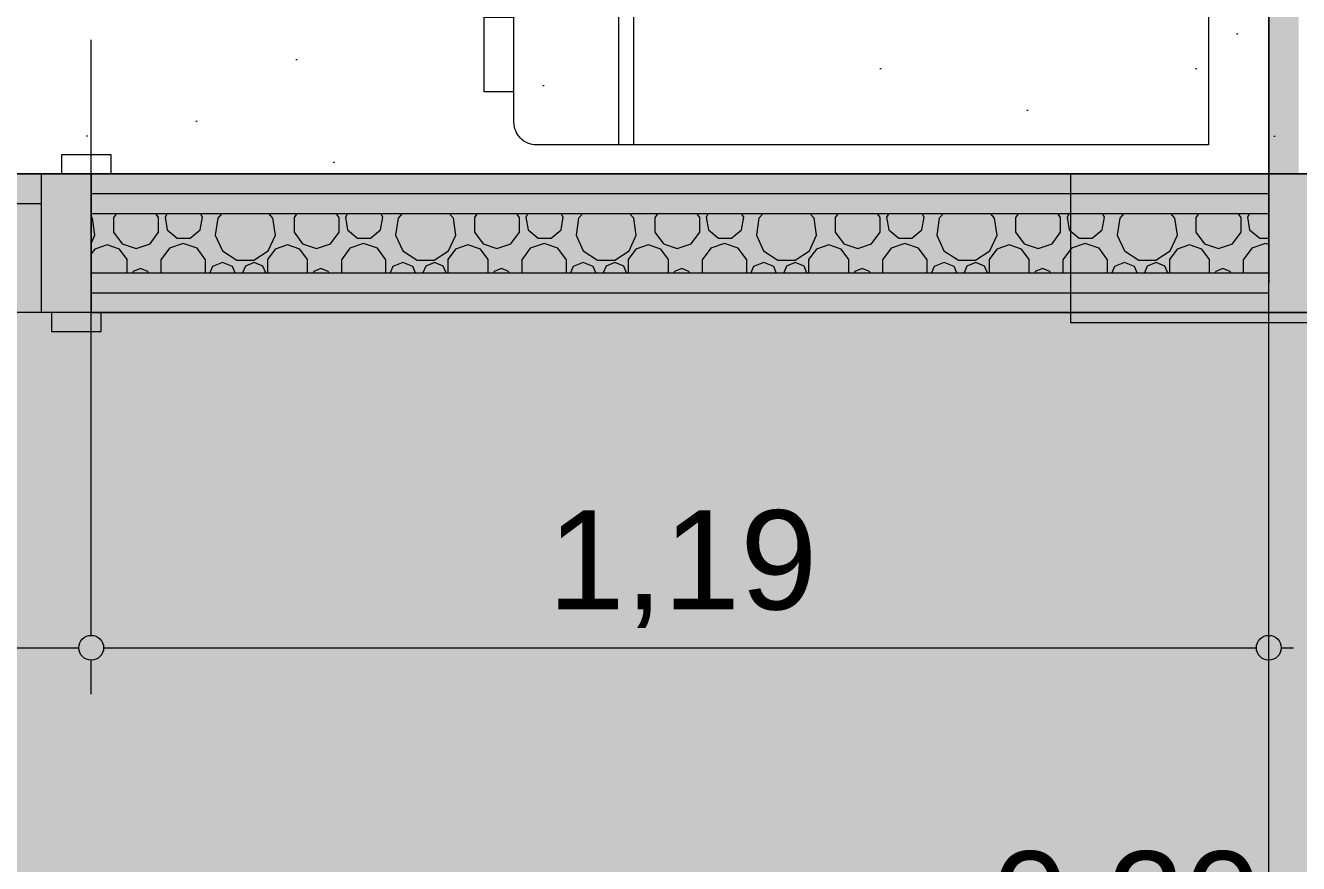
# Model space of a CAD drawing. Header units: metres. Extents: x -77.1 to 22, y -70.6 to -27.7.
# Drawn here: x -46.947 to -45.664, y -37.795 to -36.951 of the extents above; entities that cross this region are included whole.
import ezdxf

# ---------------------------------------------------------------- set-up
doc = ezdxf.new("R2010")
doc.units = ezdxf.units.M
doc.header["$MEASUREMENT"] = 0
for name, color, linetype in [('Concreto moldado in loco_Pilares.IFC Model', 7, 'Continuous'), ('COTAS EXECUTIVO.EXEC', 7, 'Continuous'), ('PAREDE CONSTRUIR', 7, 'Continuous'), ('Portas Archicad', 7, 'Continuous')]:
    doc.layers.add(name, color=color, linetype=linetype)
for name, color, linetype, lineweight in [('Concreto moldado in loco_Pilares.IFC Model_Caneta_No__241', 7, 'Continuous', 13), ('Concreto moldado in loco_Pilares.IFC Model_Caneta_No__4', 7, 'Continuous', 20), ('LAJES.EST_Caneta_No__241', 7, 'Continuous', 13), ('LAJES.EST_Caneta_No__96', 252, 'Continuous', 0), ('PAREDE CONSTRUIR_Caneta_No__241', 7, 'Continuous', 13), ('PAREDE CONSTRUIR_Caneta_No__96', 252, 'Continuous', 0), ('Portas Archicad_Caneta_No__241', 7, 'Continuous', 13), ('Portas Archicad_Caneta_No__96', 252, 'Continuous', 0)]:
    doc.layers.add(name, color=color, linetype=linetype, lineweight=lineweight)
for name, color, linetype, lineweight, true_color in [('COTAS EXECUTIVO.EXEC_Caneta_No__25', 7, 'Continuous', 13, 0x982312), ('EQUIPAMENTOS.ARQ_Caneta_No__13', 7, 'Continuous', 0, 0xaaaaaa), ('LAJES.EST_Caneta_No__18', 7, 'Continuous', 0, 0xdfdfdf), ('LAJES.EST_Caneta_No__254', 7, 'Continuous', 0, 0xd1c9ad), ('Portas Archicad_Caneta_No__9', 7, 'Continuous', 5, 0x020202), ('ZONA_Caneta_No__56', 7, 'Continuous', 0, 0xffe495)]:
    doc.layers.add(name, color=color, linetype=linetype, lineweight=lineweight, true_color=true_color)
doc.styles.add('ESTILO_GERADO_1', font='arial.ttf')
doc.dimstyles.new('ESTILO_GERADO__1', dxfattribs={"dimtxt": 0.1, "dimasz": 0.0475, "dimexe": 0.18, "dimexo": 0.1, "dimgap": 0, "dimtad": 1, "dimtih": 1, "dimtoh": 1, "dimzin": 0, "dimdsep": 46, "dimtxsty": 'ESTILO_GERADO_1', "dimblk": 'ARROWHEAD_11', "dimblk1": 'ARROWHEAD_11', "dimblk2": 'ARROWHEAD_11', "dimcen": 0.09, "dimclrd": 256, "dimclre": 256, "dimclrt": 256, "dimadec": 0, "dimazin": 0, "dimtfac": 1, "dimtdec": 4, "dimtmove": 0, "dimatfit": 3, "dimfxl": 0, "dimtolj": 1, "dimtzin": 0, "dimarcsym": 0})
doc.dimstyles.new('ESTILO_GERADO__13', dxfattribs={"dimtxt": 0.1, "dimasz": 0.0475, "dimexe": 0.18, "dimexo": 0.414267, "dimgap": 0, "dimtad": 1, "dimzin": 0, "dimdsep": 46, "dimtxsty": 'ESTILO_GERADO_1', "dimblk": 'ARROWHEAD_11', "dimblk1": 'ARROWHEAD_11', "dimblk2": 'ARROWHEAD_11', "dimcen": 0.09, "dimclrd": 256, "dimclre": 256, "dimclrt": 256, "dimadec": 0, "dimazin": 0, "dimtfac": 1, "dimtdec": 4, "dimtmove": 0, "dimatfit": 3, "dimfxl": 0, "dimtolj": 1, "dimtzin": 0, "dimarcsym": 0})
doc.dimstyles.new('ESTILO_GERADO__16', dxfattribs={"dimtxt": 0.1, "dimasz": 0.0475, "dimexe": 0.18, "dimexo": 1.170922, "dimgap": 0, "dimtad": 1, "dimzin": 0, "dimdsep": 46, "dimtxsty": 'ESTILO_GERADO_1', "dimblk": 'ARROWHEAD_11', "dimblk1": 'ARROWHEAD_11', "dimblk2": 'ARROWHEAD_11', "dimcen": 0.09, "dimclrd": 256, "dimclre": 256, "dimclrt": 256, "dimadec": 0, "dimazin": 0, "dimtfac": 1, "dimtdec": 4, "dimtmove": 0, "dimatfit": 3, "dimfxl": 0, "dimtolj": 1, "dimtzin": 0, "dimarcsym": 0})
doc.dimstyles.new('ESTILO_GERADO__24', dxfattribs={"dimtxt": 0.1, "dimasz": 0.0475, "dimexe": 0.18, "dimexo": 1.150023, "dimgap": 0, "dimtad": 1, "dimtih": 1, "dimtoh": 1, "dimzin": 0, "dimdsep": 46, "dimtxsty": 'ESTILO_GERADO_1', "dimblk": 'ARROWHEAD_11', "dimblk1": 'ARROWHEAD_11', "dimblk2": 'ARROWHEAD_11', "dimcen": 0.09, "dimclrd": 256, "dimclre": 256, "dimclrt": 256, "dimadec": 0, "dimazin": 0, "dimtfac": 1, "dimtdec": 4, "dimtmove": 0, "dimatfit": 3, "dimfxl": 0, "dimtolj": 1, "dimtzin": 0, "dimarcsym": 0})
doc.dimstyles.new('ESTILO_GERADO__6', dxfattribs={"dimtxt": 0.1, "dimasz": 0.0475, "dimexe": 0.18, "dimexo": 0.612735, "dimgap": 0, "dimtad": 1, "dimtih": 1, "dimtoh": 1, "dimzin": 0, "dimdsep": 46, "dimtxsty": 'ESTILO_GERADO_1', "dimblk": 'ARROWHEAD_11', "dimblk1": 'ARROWHEAD_11', "dimblk2": 'ARROWHEAD_11', "dimcen": 0.09, "dimclrd": 256, "dimclre": 256, "dimclrt": 256, "dimadec": 0, "dimazin": 0, "dimtfac": 1, "dimtdec": 4, "dimtmove": 0, "dimatfit": 3, "dimfxl": 0, "dimtolj": 1, "dimtzin": 0, "dimarcsym": 0})
pattern_1 = [(45, (0, 0.5), (-0.159099, 0.159099), [0, -0.15, 0, -0.225]), (110, (0.5, 0.5), (0.21143084, 0.07695453), [0, -0.11, 0, -0.19])]

# ---------------------------------------------------------------- blocks, each defined once
blk = doc.blocks.new('*X216')
at = {"layer": 'PAREDE CONSTRUIR_Caneta_No__96', "color": 252, "linetype": 'Continuous', "lineweight": 0}
for p, q in [((-46.8798, -37.1451), (-46.8811, -37.1435)), ((-46.8773, -37.1622), (-46.8798, -37.1451)), ((-46.8556, -37.1402), (-46.8585, -37.1442)), ((-46.8585, -37.1442), (-46.8585, -37.159)), ((-46.8131, -37.1442), (-46.8161, -37.1402)), ((-46.8131, -37.159), (-46.8131, -37.1442)), ((-46.8046, -37.1402), (-46.8067, -37.1439)), ((-46.8067, -37.1439), (-46.8044, -37.1568)), ((-46.7712, -37.1568), (-46.7689, -37.1439)), ((-46.7689, -37.1439), (-46.771, -37.1402)), ((-46.7536, -37.1451), (-46.756, -37.1622)), ((-46.7493, -37.1402), (-46.7536, -37.1451)), ((-46.6979, -37.1451), (-46.7022, -37.1402)), ((-46.6954, -37.1622), (-46.6979, -37.1451)), ((-46.6737, -37.1402), (-46.6766, -37.1442)), ((-46.6766, -37.1442), (-46.6766, -37.159)), ((-46.6313, -37.1442), (-46.6342, -37.1402)), ((-46.6313, -37.159), (-46.6313, -37.1442)), ((-46.6227, -37.1402), (-46.6248, -37.1439)), ((-46.6248, -37.1439), (-46.6226, -37.1568)), ((-46.5893, -37.1568), (-46.5871, -37.1439)), ((-46.5871, -37.1439), (-46.5892, -37.1402)), ((-46.5717, -37.1451), (-46.5742, -37.1622)), ((-46.5675, -37.1402), (-46.5717, -37.1451)), ((-46.516, -37.1451), (-46.5203, -37.1402)), ((-46.5136, -37.1622), (-46.516, -37.1451)), ((-46.4919, -37.1402), (-46.4948, -37.1442)), ((-46.4948, -37.1442), (-46.4948, -37.159)), ((-46.4494, -37.1442), (-46.4524, -37.1402)), ((-46.4494, -37.159), (-46.4494, -37.1442)), ((-46.4409, -37.1402), (-46.443, -37.1439)), ((-46.443, -37.1439), (-46.4407, -37.1568)), ((-46.4075, -37.1568), (-46.4052, -37.1439)), ((-46.4052, -37.1439), (-46.4073, -37.1402)), ((-46.3899, -37.1451), (-46.3923, -37.1622)), ((-46.3856, -37.1402), (-46.3899, -37.1451)), ((-46.3342, -37.1451), (-46.3385, -37.1402)), ((-46.3317, -37.1622), (-46.3342, -37.1451)), ((-46.31, -37.1402), (-46.3129, -37.1442)), ((-46.3129, -37.1442), (-46.3129, -37.159)), ((-46.2676, -37.1442), (-46.2705, -37.1402)), ((-46.2676, -37.159), (-46.2676, -37.1442)), ((-46.259, -37.1402), (-46.2611, -37.1439)), ((-46.2611, -37.1439), (-46.2588, -37.1568)), ((-46.2256, -37.1568), (-46.2233, -37.1439)), ((-46.2233, -37.1439), (-46.2255, -37.1402)), ((-46.208, -37.1451), (-46.2105, -37.1622)), ((-46.2038, -37.1402), (-46.208, -37.1451)), ((-46.1523, -37.1451), (-46.1566, -37.1402)), ((-46.1499, -37.1622), (-46.1523, -37.1451)), ((-46.1282, -37.1402), (-46.1311, -37.1442)), ((-46.1311, -37.1442), (-46.1311, -37.159)), ((-46.0857, -37.1442), (-46.0886, -37.1402)), ((-46.0857, -37.159), (-46.0857, -37.1442)), ((-46.0772, -37.1402), (-46.0793, -37.1439)), ((-46.0793, -37.1439), (-46.077, -37.1568)), ((-46.0438, -37.1568), (-46.0415, -37.1439)), ((-46.0415, -37.1439), (-46.0436, -37.1402)), ((-46.0262, -37.1451), (-46.0286, -37.1622)), ((-46.0219, -37.1402), (-46.0262, -37.1451)), ((-45.9705, -37.1451), (-45.9747, -37.1402)), ((-45.968, -37.1622), (-45.9705, -37.1451)), ((-45.9463, -37.1402), (-45.9492, -37.1442)), ((-45.9492, -37.1442), (-45.9492, -37.159)), ((-45.9039, -37.1442), (-45.9068, -37.1402)), ((-45.9039, -37.159), (-45.9039, -37.1442)), ((-45.8953, -37.1402), (-45.8974, -37.1439)), ((-45.8974, -37.1439), (-45.8951, -37.1568)), ((-45.8619, -37.1568), (-45.8596, -37.1439)), ((-45.8596, -37.1439), (-45.8618, -37.1402)), ((-45.8443, -37.1451), (-45.8468, -37.1622)), ((-45.8401, -37.1402), (-45.8443, -37.1451)), ((-45.7886, -37.1451), (-45.7929, -37.1402)), ((-45.7862, -37.1622), (-45.7886, -37.1451)), ((-45.7644, -37.1402), (-45.7674, -37.1442)), ((-45.7674, -37.1442), (-45.7674, -37.159)), ((-45.722, -37.1442), (-45.7249, -37.1402)), ((-45.722, -37.159), (-45.722, -37.1442)), ((-45.7134, -37.1402), (-45.7156, -37.1439)), ((-45.7156, -37.1439), (-45.7133, -37.1568)), ((-46.8811, -37.1706), (-46.8773, -37.1622)), ((-46.8585, -37.159), (-46.8498, -37.1709)), ((-46.8218, -37.1709), (-46.8131, -37.159)), ((-46.8044, -37.1568), (-46.7944, -37.1652)), ((-46.7944, -37.1652), (-46.7812, -37.1652)), ((-46.7812, -37.1652), (-46.7712, -37.1568)), ((-46.756, -37.1622), (-46.7489, -37.1779)), ((-46.7026, -37.1779), (-46.6954, -37.1622)), ((-46.6766, -37.159), (-46.668, -37.1709)), ((-46.6399, -37.1709), (-46.6313, -37.159)), ((-46.6226, -37.1568), (-46.6125, -37.1652)), ((-46.6125, -37.1652), (-46.5994, -37.1652)), ((-46.5994, -37.1652), (-46.5893, -37.1568)), ((-46.5742, -37.1622), (-46.567, -37.1779)), ((-46.5208, -37.1779), (-46.5136, -37.1622)), ((-46.4948, -37.159), (-46.4861, -37.1709)), ((-46.4581, -37.1709), (-46.4494, -37.159)), ((-46.4407, -37.1568), (-46.4306, -37.1652)), ((-46.4306, -37.1652), (-46.4175, -37.1652)), ((-46.4175, -37.1652), (-46.4075, -37.1568)), ((-46.3923, -37.1622), (-46.3852, -37.1779)), ((-46.3389, -37.1779), (-46.3317, -37.1622)), ((-46.3129, -37.159), (-46.3043, -37.1709)), ((-46.2762, -37.1709), (-46.2676, -37.159)), ((-46.2588, -37.1568), (-46.2488, -37.1652)), ((-46.2488, -37.1652), (-46.2357, -37.1652)), ((-46.2357, -37.1652), (-46.2256, -37.1568)), ((-46.2105, -37.1622), (-46.2033, -37.1779)), ((-46.157, -37.1779), (-46.1499, -37.1622)), ((-46.1311, -37.159), (-46.1224, -37.1709)), ((-46.0944, -37.1709), (-46.0857, -37.159)), ((-46.077, -37.1568), (-46.0669, -37.1652)), ((-46.0669, -37.1652), (-46.0538, -37.1652)), ((-46.0538, -37.1652), (-46.0438, -37.1568)), ((-46.0286, -37.1622), (-46.0215, -37.1779)), ((-45.9752, -37.1779), (-45.968, -37.1622)), ((-45.9492, -37.159), (-45.9406, -37.1709)), ((-45.9125, -37.1709), (-45.9039, -37.159)), ((-45.8951, -37.1568), (-45.8851, -37.1652)), ((-45.8851, -37.1652), (-45.872, -37.1652)), ((-45.872, -37.1652), (-45.8619, -37.1568)), ((-45.8468, -37.1622), (-45.8396, -37.1779)), ((-45.7933, -37.1779), (-45.7862, -37.1622)), ((-45.7674, -37.159), (-45.7587, -37.1709)), ((-45.7307, -37.1709), (-45.722, -37.159)), ((-45.7133, -37.1568), (-45.7032, -37.1652)), ((-45.7032, -37.1652), (-45.694, -37.1652)), ((-46.8775, -37.1761), (-46.8811, -37.181)), ((-46.865, -37.172), (-46.8775, -37.1761)), ((-46.8525, -37.1761), (-46.865, -37.172)), ((-46.8448, -37.1867), (-46.8525, -37.1761)), ((-46.8498, -37.1709), (-46.8358, -37.1755)), ((-46.8358, -37.1755), (-46.8218, -37.1709)), ((-46.8022, -37.1752), (-46.8108, -37.1871)), ((-46.7883, -37.1707), (-46.8022, -37.1752)), ((-46.7744, -37.1752), (-46.7883, -37.1707)), ((-46.7658, -37.1871), (-46.7744, -37.1752)), ((-46.7489, -37.1779), (-46.7344, -37.1872)), ((-46.7171, -37.1872), (-46.7026, -37.1779)), ((-46.6957, -37.1761), (-46.7034, -37.1867)), ((-46.6832, -37.172), (-46.6957, -37.1761)), ((-46.6707, -37.1761), (-46.6832, -37.172)), ((-46.663, -37.1867), (-46.6707, -37.1761)), ((-46.668, -37.1709), (-46.654, -37.1755)), ((-46.654, -37.1755), (-46.6399, -37.1709)), ((-46.6204, -37.1752), (-46.6289, -37.1871)), ((-46.6065, -37.1707), (-46.6204, -37.1752)), ((-46.5925, -37.1752), (-46.6065, -37.1707)), ((-46.584, -37.1871), (-46.5925, -37.1752)), ((-46.567, -37.1779), (-46.5525, -37.1872)), ((-46.5353, -37.1872), (-46.5208, -37.1779)), ((-46.5138, -37.1761), (-46.5216, -37.1867)), ((-46.5013, -37.172), (-46.5138, -37.1761)), ((-46.4888, -37.1761), (-46.5013, -37.172)), ((-46.4811, -37.1867), (-46.4888, -37.1761)), ((-46.4861, -37.1709), (-46.4721, -37.1755)), ((-46.4721, -37.1755), (-46.4581, -37.1709)), ((-46.4385, -37.1752), (-46.4471, -37.1871)), ((-46.4246, -37.1707), (-46.4385, -37.1752)), ((-46.4107, -37.1752), (-46.4246, -37.1707)), ((-46.4021, -37.1871), (-46.4107, -37.1752)), ((-46.3852, -37.1779), (-46.3707, -37.1872)), ((-46.3534, -37.1872), (-46.3389, -37.1779)), ((-46.332, -37.1761), (-46.3397, -37.1867)), ((-46.3195, -37.172), (-46.332, -37.1761)), ((-46.307, -37.1761), (-46.3195, -37.172)), ((-46.2992, -37.1867), (-46.307, -37.1761)), ((-46.3043, -37.1709), (-46.2903, -37.1755)), ((-46.2903, -37.1755), (-46.2762, -37.1709)), ((-46.2566, -37.1752), (-46.2652, -37.1871)), ((-46.2427, -37.1707), (-46.2566, -37.1752)), ((-46.2288, -37.1752), (-46.2427, -37.1707)), ((-46.2202, -37.1871), (-46.2288, -37.1752)), ((-46.2033, -37.1779), (-46.1888, -37.1872)), ((-46.1716, -37.1872), (-46.157, -37.1779)), ((-46.1501, -37.1761), (-46.1579, -37.1867)), ((-46.1376, -37.172), (-46.1501, -37.1761)), ((-46.1251, -37.1761), (-46.1376, -37.172)), ((-46.1174, -37.1867), (-46.1251, -37.1761)), ((-46.1224, -37.1709), (-46.1084, -37.1755)), ((-46.1084, -37.1755), (-46.0944, -37.1709)), ((-46.0748, -37.1752), (-46.0834, -37.1871)), ((-46.0609, -37.1707), (-46.0748, -37.1752)), ((-46.047, -37.1752), (-46.0609, -37.1707)), ((-46.0384, -37.1871), (-46.047, -37.1752)), ((-46.0215, -37.1779), (-46.0069, -37.1872)), ((-45.9897, -37.1872), (-45.9752, -37.1779)), ((-45.9683, -37.1761), (-45.976, -37.1867)), ((-45.9558, -37.172), (-45.9683, -37.1761)), ((-45.9433, -37.1761), (-45.9558, -37.172)), ((-45.9355, -37.1867), (-45.9433, -37.1761)), ((-45.9406, -37.1709), (-45.9265, -37.1755)), ((-45.9265, -37.1755), (-45.9125, -37.1709)), ((-45.8929, -37.1752), (-45.9015, -37.1871)), ((-45.879, -37.1707), (-45.8929, -37.1752)), ((-45.8651, -37.1752), (-45.879, -37.1707)), ((-45.8565, -37.1871), (-45.8651, -37.1752)), ((-45.8396, -37.1779), (-45.8251, -37.1872)), ((-45.8078, -37.1872), (-45.7933, -37.1779)), ((-45.7864, -37.1761), (-45.7942, -37.1867)), ((-45.7739, -37.172), (-45.7864, -37.1761)), ((-45.7614, -37.1761), (-45.7739, -37.172)), ((-45.7537, -37.1867), (-45.7614, -37.1761)), ((-45.7587, -37.1709), (-45.7447, -37.1755)), ((-45.7447, -37.1755), (-45.7307, -37.1709)), ((-45.7111, -37.1752), (-45.7197, -37.1871)), ((-45.6972, -37.1707), (-45.7111, -37.1752)), ((-45.694, -37.1717), (-45.6972, -37.1707)), ((-46.8448, -37.1999), (-46.8448, -37.1867)), ((-46.8108, -37.1871), (-46.8108, -37.2002)), ((-46.7658, -37.2002), (-46.7658, -37.1871)), ((-46.7488, -37.1896), (-46.7589, -37.1938)), ((-46.7387, -37.1938), (-46.7488, -37.1896)), ((-46.7344, -37.1872), (-46.7171, -37.1872)), ((-46.7169, -37.1896), (-46.7257, -37.1933)), ((-46.708, -37.1933), (-46.7169, -37.1896)), ((-46.7034, -37.1867), (-46.7034, -37.1999)), ((-46.663, -37.1999), (-46.663, -37.1867)), ((-46.6289, -37.1871), (-46.6289, -37.2002)), ((-46.584, -37.2002), (-46.584, -37.1871)), ((-46.5669, -37.1896), (-46.577, -37.1938)), ((-46.5568, -37.1938), (-46.5669, -37.1896)), ((-46.5525, -37.1872), (-46.5353, -37.1872)), ((-46.535, -37.1896), (-46.5439, -37.1933)), ((-46.5262, -37.1933), (-46.535, -37.1896)), ((-46.5216, -37.1867), (-46.5216, -37.1999)), ((-46.4811, -37.1999), (-46.4811, -37.1867)), ((-46.4471, -37.1871), (-46.4471, -37.2002)), ((-46.4021, -37.2002), (-46.4021, -37.1871)), ((-46.3851, -37.1896), (-46.3952, -37.1938)), ((-46.375, -37.1938), (-46.3851, -37.1896)), ((-46.3707, -37.1872), (-46.3534, -37.1872)), ((-46.3532, -37.1896), (-46.362, -37.1933)), ((-46.3443, -37.1933), (-46.3532, -37.1896)), ((-46.3397, -37.1867), (-46.3397, -37.1999)), ((-46.2992, -37.1999), (-46.2992, -37.1867)), ((-46.2652, -37.1871), (-46.2652, -37.2002)), ((-46.2202, -37.2002), (-46.2202, -37.1871)), ((-46.2032, -37.1896), (-46.2133, -37.1938)), ((-46.1931, -37.1938), (-46.2032, -37.1896)), ((-46.1888, -37.1872), (-46.1716, -37.1872)), ((-46.1713, -37.1896), (-46.1802, -37.1933)), ((-46.1624, -37.1933), (-46.1713, -37.1896)), ((-46.1579, -37.1867), (-46.1579, -37.1999)), ((-46.1174, -37.1999), (-46.1174, -37.1867)), ((-46.0834, -37.1871), (-46.0834, -37.2002)), ((-46.0384, -37.2002), (-46.0384, -37.1871)), ((-46.0214, -37.1896), (-46.0315, -37.1938)), ((-46.0113, -37.1938), (-46.0214, -37.1896)), ((-46.0069, -37.1872), (-45.9897, -37.1872)), ((-45.9895, -37.1896), (-45.9983, -37.1933)), ((-45.9806, -37.1933), (-45.9895, -37.1896)), ((-45.976, -37.1867), (-45.976, -37.1999)), ((-45.9355, -37.1999), (-45.9355, -37.1867)), ((-45.9015, -37.1871), (-45.9015, -37.2002)), ((-45.8565, -37.2002), (-45.8565, -37.1871)), ((-45.8395, -37.1896), (-45.8496, -37.1938)), ((-45.8294, -37.1938), (-45.8395, -37.1896)), ((-45.8251, -37.1872), (-45.8078, -37.1872)), ((-45.8076, -37.1896), (-45.8165, -37.1933)), ((-45.7987, -37.1933), (-45.8076, -37.1896)), ((-45.7942, -37.1867), (-45.7942, -37.1999)), ((-45.7537, -37.1999), (-45.7537, -37.1867)), ((-45.7197, -37.1871), (-45.7197, -37.2002)), ((-46.8451, -37.2002), (-46.8448, -37.1999)), ((-46.8387, -37.1987), (-46.8393, -37.2002)), ((-46.8314, -37.1957), (-46.8387, -37.1987)), ((-46.824, -37.1987), (-46.8314, -37.1957)), ((-46.8234, -37.2002), (-46.824, -37.1987)), ((-46.7589, -37.1938), (-46.7615, -37.2002)), ((-46.736, -37.2002), (-46.7387, -37.1938)), ((-46.7257, -37.1933), (-46.7286, -37.2002)), ((-46.7052, -37.2002), (-46.708, -37.1933)), ((-46.7034, -37.1999), (-46.7032, -37.2002)), ((-46.6632, -37.2002), (-46.663, -37.1999)), ((-46.6568, -37.1987), (-46.6574, -37.2002)), ((-46.6495, -37.1957), (-46.6568, -37.1987)), ((-46.6422, -37.1987), (-46.6495, -37.1957)), ((-46.6416, -37.2002), (-46.6422, -37.1987)), ((-46.577, -37.1938), (-46.5797, -37.2002)), ((-46.5542, -37.2002), (-46.5568, -37.1938)), ((-46.5439, -37.1933), (-46.5467, -37.2002)), ((-46.5233, -37.2002), (-46.5262, -37.1933)), ((-46.5216, -37.1999), (-46.5213, -37.2002)), ((-46.4813, -37.2002), (-46.4811, -37.1999)), ((-46.475, -37.1987), (-46.4756, -37.2002)), ((-46.4676, -37.1957), (-46.475, -37.1987)), ((-46.4603, -37.1987), (-46.4676, -37.1957)), ((-46.4597, -37.2002), (-46.4603, -37.1987)), ((-46.3952, -37.1938), (-46.3978, -37.2002)), ((-46.3723, -37.2002), (-46.375, -37.1938)), ((-46.362, -37.1933), (-46.3649, -37.2002)), ((-46.3414, -37.2002), (-46.3443, -37.1933)), ((-46.3397, -37.1999), (-46.3395, -37.2002)), ((-46.2995, -37.2002), (-46.2992, -37.1999)), ((-46.2931, -37.1987), (-46.2937, -37.2002)), ((-46.2858, -37.1957), (-46.2931, -37.1987)), ((-46.2785, -37.1987), (-46.2858, -37.1957)), ((-46.2779, -37.2002), (-46.2785, -37.1987)), ((-46.2133, -37.1938), (-46.216, -37.2002)), ((-46.1905, -37.2002), (-46.1931, -37.1938)), ((-46.1802, -37.1933), (-46.183, -37.2002)), ((-46.1596, -37.2002), (-46.1624, -37.1933)), ((-46.1579, -37.1999), (-46.1576, -37.2002)), ((-46.1176, -37.2002), (-46.1174, -37.1999)), ((-46.1113, -37.1987), (-46.1119, -37.2002)), ((-46.1039, -37.1957), (-46.1113, -37.1987)), ((-46.0966, -37.1987), (-46.1039, -37.1957)), ((-46.096, -37.2002), (-46.0966, -37.1987)), ((-46.0315, -37.1938), (-46.0341, -37.2002)), ((-46.0086, -37.2002), (-46.0113, -37.1938)), ((-45.9983, -37.1933), (-46.0012, -37.2002)), ((-45.9777, -37.2002), (-45.9806, -37.1933)), ((-45.976, -37.1999), (-45.9758, -37.2002)), ((-45.9358, -37.2002), (-45.9355, -37.1999)), ((-45.9294, -37.1987), (-45.93, -37.2002)), ((-45.9221, -37.1957), (-45.9294, -37.1987)), ((-45.9148, -37.1987), (-45.9221, -37.1957)), ((-45.9142, -37.2002), (-45.9148, -37.1987)), ((-45.8496, -37.1938), (-45.8523, -37.2002)), ((-45.8268, -37.2002), (-45.8294, -37.1938)), ((-45.8165, -37.1933), (-45.8193, -37.2002)), ((-45.7959, -37.2002), (-45.7987, -37.1933)), ((-45.7942, -37.1999), (-45.7939, -37.2002)), ((-45.7539, -37.2002), (-45.7537, -37.1999)), ((-45.7475, -37.1987), (-45.7482, -37.2002)), ((-45.7402, -37.1957), (-45.7475, -37.1987)), ((-45.7329, -37.1987), (-45.7402, -37.1957)), ((-45.7323, -37.2002), (-45.7329, -37.1987))]:
    blk.add_line(p, q, dxfattribs=at)
blk = doc.blocks.new('Sliding Door 26_6')
at = {"layer": 'Portas Archicad_Caneta_No__241', "color": 7, "linetype": 'Continuous', "lineweight": 13}
for p, q in [((-1.5, 0), (-1.52, 0)), ((-1.5, 0), (-1.52, 0)), ((-1.5, 0), (-1.5, -0.02)), ((-1.5, 0), (-1.5, -0.02)), ((-1.5, -0.02), (-1.5, -0.04)), ((-1.5, -0.02), (-1.5, -0.04)), ((-1.5, -0.04), (-1.5, -0.1)), ((-1.5, -0.04), (-1.5, -0.1)), ((-1.5, -0.1), (-1.5, -0.12)), ((-1.5, -0.1), (-1.5, -0.12)), ((-1.5, -0.12), (-1.5, -0.14)), ((-1.5, -0.12), (-1.5, -0.14)), ((-1.5, -0.14), (-1.51, -0.14)), ((-1.5, -0.14), (-1.51, -0.14))]:
    blk.add_line(p, q, dxfattribs=at)
at = {"layer": 'Portas Archicad_Caneta_No__9', "color": 18, "linetype": 'Continuous', "lineweight": 5, "true_color": 0x020202}
for p, q in [((-1.52, 0), (-1.52, 0.019)), ((-1.52, 0.019), (-1.47, 0.019)), ((-1.47, 0.019), (-1.47, 0)), ((-1.47, 0), (-1.52, 0)), ((-1.45, 0), (-1.5, 0)), ((-1.5, 0), (-1.5, -0.14)), ((-1.45, -0.14), (-1.45, 0)), ((-1.45, 0), (-0.725, 0)), ((-1.45, -0.03), (-1.45, 0)), ((-0.725, -0.03), (-1.45, -0.03)), ((-1.51, -0.159), (-1.51, -0.14)), ((-1.51, -0.14), (-1.46, -0.14)), ((-1.5, -0.14), (-1.45, -0.14)), ((-1.46, -0.14), (-1.46, -0.159)), ((-1.46, -0.159), (-1.51, -0.159))]:
    blk.add_line(p, q, dxfattribs=at)
at = {"layer": 'Portas Archicad_Caneta_No__96', "color": 252, "linetype": 'Continuous', "lineweight": 0}
for p, q in [((-1.5, 0), (1.5, 0)), ((-1.5, -0.14), (1.5, -0.14))]:
    blk.add_line(p, q, dxfattribs=at)
blk = doc.blocks.new('Refrigerator 26_2')
at = {"layer": 'EQUIPAMENTOS.ARQ_Caneta_No__13', "color": 253, "linetype": 'Continuous', "lineweight": 0, "true_color": 0xaaaaaa}
for p, q in [((0.7, 0.1204), (0, 0.1204)), ((0.7, 0.1054), (0, 0.1054)), ((0.0535, 0), (0.1288, 0))]:
    blk.add_line(p, q, dxfattribs=at)
at = {"layer": 'EQUIPAMENTOS.ARQ_Caneta_No__13', "color": 253, "linetype": 'Continuous', "lineweight": 0, "true_color": 0xaaaaaa, "flags": 128}
blk.add_lwpolyline([(0.6774, 0, 0.414214), (0.7, 0.0226), (0.7, 0.7), (0, 0.7), (0, 0.0226, 0.414214), (0.0226, 0), (0.0535, 0), (0.0535, -0.0301), (0.1288, -0.0301), (0.1288, 0)], format="xyb", close=True, dxfattribs=at)
blk = doc.blocks.new('*D540')
at = {"layer": 'COTAS EXECUTIVO.EXEC_Caneta_No__25', "linetype": 'Continuous', "lineweight": 13, "true_color": 0x982312}
for points in [[(-54.6419, -37.2402), (-54.6409, -37.245), (-54.6382, -37.249), (-54.6341, -37.2517), (-54.6294, -37.2527), (-54.6246, -37.2517), (-54.6205, -37.249), (-54.6178, -37.245), (-54.6169, -37.2402), (-54.6178, -37.2354), (-54.6205, -37.2314), (-54.6246, -37.2287), (-54.6294, -37.2277), (-54.6341, -37.2287), (-54.6382, -37.2314), (-54.6409, -37.2354)], [(-54.6419, -42.1002), (-54.6409, -42.105), (-54.6382, -42.109), (-54.6341, -42.1117), (-54.6294, -42.1127), (-54.6246, -42.1117), (-54.6205, -42.109), (-54.6178, -42.105), (-54.6169, -42.1002), (-54.6178, -42.0954), (-54.6205, -42.0913), (-54.6246, -42.0886), (-54.6294, -42.0877), (-54.6341, -42.0886), (-54.6382, -42.0913), (-54.6409, -42.0954)]]:
    blk.add_hatch(color=24, dxfattribs=at).paths.add_polyline_path(points)
at = {"layer": 'COTAS EXECUTIVO.EXEC_Caneta_No__25', "color": 24, "linetype": 'Continuous', "lineweight": 13, "true_color": 0x982312}
for p, q in [((-54.6419, -37.2402), (-54.6762, -37.2402)), ((-54.2151, -37.2402), (-54.6169, -37.2402)), ((-54.6294, -42.0877), (-54.6294, -37.2527)), ((-54.6419, -42.1002), (-54.6762, -42.1002)), ((-54.2151, -42.1002), (-54.6169, -42.1002))]:
    blk.add_line(p, q, dxfattribs=at)
for centre in [(-54.6294, -37.2402), (-54.6294, -42.1002)]:
    blk.add_circle(centre, 0.0125, dxfattribs=at)
at = {"layer": 'COTAS EXECUTIVO.EXEC_Caneta_No__25', "color": 24, "lineweight": 13, "true_color": 0x982312, "char_height": 0.1, "attachment_point": 7, "rotation": 90, "style": 'ESTILO_GERADO_1'}
for s, insert in [('\\A1;{\\pql;\\fArial|b0|i0|c0|p0;\\W1.000000;0,14}', (-54.6494, -37.5196)), ('\\A1;{\\pql;\\fArial|b0|i0|c0|p0;\\W1.000000;4,86}', (-54.6494, -39.9371))]:
    blk.add_mtext(s, dxfattribs=dict(at, insert=insert))
blk = doc.blocks.new('ARROWHEAD_11')
at = {"color": 0, "linetype": 'Continuous', "lineweight": 0}
blk.add_line((0, 0), (-1, 0), dxfattribs=at)
at = {"color": 0, "linetype": 'Continuous', "lineweight": 0, "const_width": 0.25, "flags": 128}
blk.add_lwpolyline([(-0.125, 0, 1), (0.125, 0, 1)], format="xyb", close=True, dxfattribs=at)
blk = doc.blocks.new('*D541')
at = {"layer": 'COTAS EXECUTIVO.EXEC_Caneta_No__25', "linetype": 'Continuous', "lineweight": 13, "true_color": 0x982312}
for points in [[(-54.6419, -37.1002), (-54.6409, -37.105), (-54.6382, -37.109), (-54.6341, -37.1117), (-54.6294, -37.1127), (-54.6246, -37.1117), (-54.6205, -37.109), (-54.6178, -37.105), (-54.6169, -37.1002), (-54.6178, -37.0954), (-54.6205, -37.0914), (-54.6246, -37.0887), (-54.6294, -37.0877), (-54.6341, -37.0887), (-54.6382, -37.0914), (-54.6409, -37.0954)], [(-54.6419, -37.2402), (-54.6409, -37.245), (-54.6382, -37.249), (-54.6341, -37.2517), (-54.6294, -37.2527), (-54.6246, -37.2517), (-54.6205, -37.249), (-54.6178, -37.245), (-54.6169, -37.2402), (-54.6178, -37.2354), (-54.6205, -37.2314), (-54.6246, -37.2287), (-54.6294, -37.2277), (-54.6341, -37.2287), (-54.6382, -37.2314), (-54.6409, -37.2354)]]:
    blk.add_hatch(color=24, dxfattribs=at).paths.add_polyline_path(points)
at = {"layer": 'COTAS EXECUTIVO.EXEC_Caneta_No__25', "color": 24, "linetype": 'Continuous', "lineweight": 13, "true_color": 0x982312}
for p, q in [((-54.6294, -37.0877), (-54.6294, -37.0752)), ((-54.6419, -37.1002), (-54.6762, -37.1002)), ((-54.2151, -37.1002), (-54.6169, -37.1002)), ((-54.6294, -37.2277), (-54.6294, -37.1127)), ((-54.6419, -37.2402), (-54.6762, -37.2402)), ((-54.2151, -37.2402), (-54.6169, -37.2402))]:
    blk.add_line(p, q, dxfattribs=at)
for centre in [(-54.6294, -37.1002), (-54.6294, -37.2402)]:
    blk.add_circle(centre, 0.0125, dxfattribs=at)
blk = doc.blocks.new('*D562')
at = {"layer": 'COTAS EXECUTIVO.EXEC_Caneta_No__25', "linetype": 'Continuous', "lineweight": 13, "true_color": 0x982312}
for points in [[(-53.8265, -42.7026), (-53.8256, -42.7074), (-53.8229, -42.7115), (-53.8188, -42.7142), (-53.814, -42.7151), (-53.8093, -42.7142), (-53.8052, -42.7115), (-53.8025, -42.7074), (-53.8015, -42.7026), (-53.8025, -42.6979), (-53.8052, -42.6938), (-53.8093, -42.6911), (-53.814, -42.6901), (-53.8188, -42.6911), (-53.8229, -42.6938), (-53.8256, -42.6979)], [(-44.0265, -42.7026), (-44.0256, -42.7074), (-44.0229, -42.7115), (-44.0188, -42.7142), (-44.014, -42.7151), (-44.0093, -42.7142), (-44.0052, -42.7115), (-44.0025, -42.7074), (-44.0015, -42.7026), (-44.0025, -42.6979), (-44.0052, -42.6938), (-44.0093, -42.6911), (-44.014, -42.6901), (-44.0188, -42.6911), (-44.0229, -42.6938), (-44.0256, -42.6979)]]:
    blk.add_hatch(color=24, dxfattribs=at).paths.add_polyline_path(points)
at = {"layer": 'COTAS EXECUTIVO.EXEC_Caneta_No__25', "color": 24, "linetype": 'Continuous', "lineweight": 13, "true_color": 0x982312}
for p, q in [((-53.814, -42.6901), (-53.814, -42.6026)), ((-44.014, -42.6901), (-44.014, -42.6026)), ((-53.839, -42.7026), (-53.8265, -42.7026)), ((-53.8015, -42.7026), (-44.0265, -42.7026)), ((-44.0015, -42.7026), (-43.989, -42.7026)), ((-53.814, -42.7495), (-53.814, -42.7151)), ((-44.014, -42.7495), (-44.014, -42.7151))]:
    blk.add_line(p, q, dxfattribs=at)
for centre in [(-53.814, -42.7026), (-44.014, -42.7026)]:
    blk.add_circle(centre, 0.0125, dxfattribs=at)
at = {"layer": 'COTAS EXECUTIVO.EXEC_Caneta_No__25', "color": 24, "lineweight": 13, "true_color": 0x982312, "insert": (-49.0475, -42.6826), "char_height": 0.1, "attachment_point": 7, "style": 'ESTILO_GERADO_1'}
blk.add_mtext('\\A1;{\\pql;\\fArial|b0|i0|c0|p0;\\W1.000000;9,80}', dxfattribs=at)
blk = doc.blocks.new('*D645')
at = {"layer": 'COTAS EXECUTIVO.EXEC_Caneta_No__25', "linetype": 'Continuous', "lineweight": 13, "true_color": 0x982312}
for points in [[(-43.1378, -37.2402), (-43.1369, -37.245), (-43.1342, -37.249), (-43.1301, -37.2517), (-43.1253, -37.2527), (-43.1205, -37.2517), (-43.1165, -37.249), (-43.1138, -37.245), (-43.1128, -37.2402), (-43.1138, -37.2354), (-43.1165, -37.2314), (-43.1205, -37.2287), (-43.1253, -37.2277), (-43.1301, -37.2287), (-43.1342, -37.2314), (-43.1369, -37.2354)], [(-43.1378, -42.1002), (-43.1369, -42.105), (-43.1342, -42.109), (-43.1301, -42.1117), (-43.1253, -42.1127), (-43.1205, -42.1117), (-43.1165, -42.109), (-43.1138, -42.105), (-43.1128, -42.1002), (-43.1138, -42.0954), (-43.1165, -42.0913), (-43.1205, -42.0886), (-43.1253, -42.0877), (-43.1301, -42.0886), (-43.1342, -42.0913), (-43.1369, -42.0954)]]:
    blk.add_hatch(color=24, dxfattribs=at).paths.add_polyline_path(points)
at = {"layer": 'COTAS EXECUTIVO.EXEC_Caneta_No__25', "color": 24, "linetype": 'Continuous', "lineweight": 13, "true_color": 0x982312}
for p, q in [((-43.1378, -37.2402), (-44.2963, -37.2402)), ((-43.0785, -37.2402), (-43.1128, -37.2402)), ((-43.1253, -42.0877), (-43.1253, -37.2527)), ((-43.1378, -42.1002), (-44.2963, -42.1002)), ((-43.0785, -42.1002), (-43.1128, -42.1002))]:
    blk.add_line(p, q, dxfattribs=at)
for centre in [(-43.1253, -37.2402), (-43.1253, -42.1002)]:
    blk.add_circle(centre, 0.0125, dxfattribs=at)
at = {"layer": 'COTAS EXECUTIVO.EXEC_Caneta_No__25', "color": 24, "lineweight": 13, "true_color": 0x982312, "char_height": 0.1, "attachment_point": 7, "rotation": 90, "style": 'ESTILO_GERADO_1'}
for s, insert in [('\\A1;{\\pql;\\fArial|b0|i0|c0|p0;\\W1.000000;0,20}', (-43.1453, -37.5196)), ('\\A1;{\\pql;\\fArial|b0|i0|c0|p0;\\W1.000000;4,86}', (-43.1453, -39.9371))]:
    blk.add_mtext(s, dxfattribs=dict(at, insert=insert))
blk = doc.blocks.new('*D718')
at = {"layer": 'COTAS EXECUTIVO.EXEC_Caneta_No__25', "linetype": 'Continuous', "lineweight": 13, "true_color": 0x982312}
for points in [[(-53.8265, -37.9218), (-53.8256, -37.9266), (-53.8229, -37.9306), (-53.8188, -37.9333), (-53.814, -37.9343), (-53.8093, -37.9333), (-53.8052, -37.9306), (-53.8025, -37.9266), (-53.8015, -37.9218), (-53.8025, -37.917), (-53.8052, -37.9129), (-53.8093, -37.9102), (-53.814, -37.9093), (-53.8188, -37.9102), (-53.8229, -37.9129), (-53.8256, -37.917)], [(-45.7065, -37.9218), (-45.7056, -37.9266), (-45.7029, -37.9306), (-45.6988, -37.9333), (-45.694, -37.9343), (-45.6893, -37.9333), (-45.6852, -37.9306), (-45.6825, -37.9266), (-45.6815, -37.9218), (-45.6825, -37.917), (-45.6852, -37.9129), (-45.6893, -37.9102), (-45.694, -37.9093), (-45.6988, -37.9102), (-45.7029, -37.9129), (-45.7056, -37.917)]]:
    blk.add_hatch(color=24, dxfattribs=at).paths.add_polyline_path(points)
at = {"layer": 'COTAS EXECUTIVO.EXEC_Caneta_No__25', "color": 24, "linetype": 'Continuous', "lineweight": 13, "true_color": 0x982312}
for p, q in [((-53.814, -37.9093), (-53.814, -36.7718)), ((-45.694, -37.9093), (-45.694, -36.7718)), ((-53.839, -37.9218), (-53.8265, -37.9218)), ((-53.8015, -37.9218), (-45.7065, -37.9218)), ((-53.814, -37.9687), (-53.814, -37.9343)), ((-45.694, -37.9687), (-45.694, -37.9343))]:
    blk.add_line(p, q, dxfattribs=at)
for centre in [(-53.814, -37.9218), (-45.694, -37.9218)]:
    blk.add_circle(centre, 0.0125, dxfattribs=at)
at = {"layer": 'COTAS EXECUTIVO.EXEC_Caneta_No__25', "color": 24, "lineweight": 13, "true_color": 0x982312, "char_height": 0.1, "attachment_point": 7, "style": 'ESTILO_GERADO_1'}
for s, insert in [('\\A1;{\\pql;\\fArial|b0|i0|c0|p0;\\W1.000000;8,12}', (-50.021, -37.9018)), ('\\A1;{\\pql;\\fArial|b0|i0|c0|p0;\\W1.000000;0,20}', (-45.9735, -37.9018))]:
    blk.add_mtext(s, dxfattribs=dict(at, insert=insert))
blk = doc.blocks.new('*D719')
at = {"layer": 'COTAS EXECUTIVO.EXEC_Caneta_No__25', "linetype": 'Continuous', "lineweight": 13, "true_color": 0x982312}
for points in [[(-45.7065, -37.9218), (-45.7056, -37.9266), (-45.7029, -37.9306), (-45.6988, -37.9333), (-45.694, -37.9343), (-45.6893, -37.9333), (-45.6852, -37.9306), (-45.6825, -37.9266), (-45.6815, -37.9218), (-45.6825, -37.917), (-45.6852, -37.9129), (-45.6893, -37.9102), (-45.694, -37.9093), (-45.6988, -37.9102), (-45.7029, -37.9129), (-45.7056, -37.917)], [(-45.5065, -37.9218), (-45.5056, -37.9266), (-45.5029, -37.9306), (-45.4988, -37.9333), (-45.494, -37.9343), (-45.4893, -37.9333), (-45.4852, -37.9306), (-45.4825, -37.9266), (-45.4815, -37.9218), (-45.4825, -37.917), (-45.4852, -37.9129), (-45.4893, -37.9102), (-45.494, -37.9093), (-45.4988, -37.9102), (-45.5029, -37.9129), (-45.5056, -37.917)]]:
    blk.add_hatch(color=24, dxfattribs=at).paths.add_polyline_path(points)
at = {"layer": 'COTAS EXECUTIVO.EXEC_Caneta_No__25', "color": 24, "linetype": 'Continuous', "lineweight": 13, "true_color": 0x982312}
for p, q in [((-45.694, -37.9093), (-45.694, -36.7718)), ((-45.494, -37.9093), (-45.494, -36.7718)), ((-45.6815, -37.9218), (-45.5065, -37.9218)), ((-45.694, -37.9687), (-45.694, -37.9343)), ((-45.494, -37.9687), (-45.494, -37.9343))]:
    blk.add_line(p, q, dxfattribs=at)
for centre in [(-45.694, -37.9218), (-45.494, -37.9218)]:
    blk.add_circle(centre, 0.0125, dxfattribs=at)
blk = doc.blocks.new('*D882')
at = {"layer": 'COTAS EXECUTIVO.EXEC_Caneta_No__25', "linetype": 'Continuous', "lineweight": 13, "true_color": 0x982312}
for points in [[(-49.8936, -37.578), (-49.8927, -37.5828), (-49.89, -37.5868), (-49.8859, -37.5895), (-49.8811, -37.5905), (-49.8764, -37.5895), (-49.8723, -37.5868), (-49.8696, -37.5828), (-49.8686, -37.578), (-49.8696, -37.5732), (-49.8723, -37.5691), (-49.8764, -37.5664), (-49.8811, -37.5655), (-49.8859, -37.5664), (-49.89, -37.5691), (-49.8927, -37.5732)], [(-46.8936, -37.578), (-46.8927, -37.5828), (-46.89, -37.5868), (-46.8859, -37.5895), (-46.8811, -37.5905), (-46.8764, -37.5895), (-46.8723, -37.5868), (-46.8696, -37.5828), (-46.8686, -37.578), (-46.8696, -37.5732), (-46.8723, -37.5691), (-46.8764, -37.5664), (-46.8811, -37.5655), (-46.8859, -37.5664), (-46.89, -37.5691), (-46.8927, -37.5732)]]:
    blk.add_hatch(color=24, dxfattribs=at).paths.add_polyline_path(points)
at = {"layer": 'COTAS EXECUTIVO.EXEC_Caneta_No__25', "color": 24, "linetype": 'Continuous', "lineweight": 13, "true_color": 0x982312}
for p, q in [((-49.8811, -37.5655), (-49.8811, -36.9652)), ((-46.8811, -37.5655), (-46.8811, -36.9652)), ((-49.8686, -37.578), (-46.8936, -37.578)), ((-49.8811, -37.6249), (-49.8811, -37.5905)), ((-46.8811, -37.6249), (-46.8811, -37.5905))]:
    blk.add_line(p, q, dxfattribs=at)
for centre in [(-49.8811, -37.578), (-46.8811, -37.578)]:
    blk.add_circle(centre, 0.0125, dxfattribs=at)
at = {"layer": 'COTAS EXECUTIVO.EXEC_Caneta_No__25', "color": 24, "lineweight": 13, "true_color": 0x982312, "insert": (-48.5146, -37.558), "char_height": 0.1, "attachment_point": 7, "style": 'ESTILO_GERADO_1'}
blk.add_mtext('\\A1;{\\pql;\\fArial|b0|i0|c0|p0;\\W1.000000;3,00}', dxfattribs=at)
blk = doc.blocks.new('*D883')
at = {"layer": 'COTAS EXECUTIVO.EXEC_Caneta_No__25', "linetype": 'Continuous', "lineweight": 13, "true_color": 0x982312}
for points in [[(-46.8936, -37.578), (-46.8927, -37.5828), (-46.89, -37.5868), (-46.8859, -37.5895), (-46.8811, -37.5905), (-46.8764, -37.5895), (-46.8723, -37.5868), (-46.8696, -37.5828), (-46.8686, -37.578), (-46.8696, -37.5732), (-46.8723, -37.5691), (-46.8764, -37.5664), (-46.8811, -37.5655), (-46.8859, -37.5664), (-46.89, -37.5691), (-46.8927, -37.5732)], [(-45.7065, -37.578), (-45.7056, -37.5828), (-45.7029, -37.5868), (-45.6988, -37.5895), (-45.694, -37.5905), (-45.6893, -37.5895), (-45.6852, -37.5868), (-45.6825, -37.5828), (-45.6815, -37.578), (-45.6825, -37.5732), (-45.6852, -37.5691), (-45.6893, -37.5664), (-45.694, -37.5655), (-45.6988, -37.5664), (-45.7029, -37.5691), (-45.7056, -37.5732)]]:
    blk.add_hatch(color=24, dxfattribs=at).paths.add_polyline_path(points)
at = {"layer": 'COTAS EXECUTIVO.EXEC_Caneta_No__25', "color": 24, "linetype": 'Continuous', "lineweight": 13, "true_color": 0x982312}
for p, q in [((-46.8811, -37.5655), (-46.8811, -36.9652)), ((-45.694, -37.5655), (-45.694, -36.9652)), ((-46.8686, -37.578), (-45.7065, -37.578)), ((-45.6815, -37.578), (-45.669, -37.578)), ((-46.8811, -37.6249), (-46.8811, -37.5905)), ((-45.694, -37.6249), (-45.694, -37.5905))]:
    blk.add_line(p, q, dxfattribs=at)
for centre in [(-46.8811, -37.578), (-45.694, -37.578)]:
    blk.add_circle(centre, 0.0125, dxfattribs=at)
at = {"layer": 'COTAS EXECUTIVO.EXEC_Caneta_No__25', "color": 24, "lineweight": 13, "true_color": 0x982312, "insert": (-46.421, -37.558), "char_height": 0.1, "attachment_point": 7, "style": 'ESTILO_GERADO_1'}
blk.add_mtext('\\A1;{\\pql;\\fArial|b0|i0|c0|p0;\\W1.000000;1,19}', dxfattribs=at)

msp = doc.modelspace()

# ---------------------------------------------------------------- hatches: boundary and pattern name
at = {"layer": 'Concreto moldado in loco_Pilares.IFC Model', "linetype": 'Continuous', "lineweight": 0, "true_color": 0x000000}
msp.add_hatch(color=18, dxfattribs=at).paths.add_polyline_path([(-45.894, -37.1002), (-45.894, -37.2502), (-45.494, -37.2502), (-45.494, -37.1002)])
at = {"layer": 'LAJES.EST_Caneta_No__18', "linetype": 'Continuous', "lineweight": 0, "true_color": 0xdfdfdf}
h = msp.add_hatch(dxfattribs=at)
h.set_pattern_fill('Piso_Externo__0007', color=254, style=0, pattern_type=2)
h.set_pattern_definition([(45, (0, 0.6), (-0.1909188, 0.1909188), [0, -0.18, 0, -0.27]), (110, (0.6, 0.6), (0.253717, 0.09234544), [0, -0.132, 0, -0.228])])
h.paths.add_polyline_path([(-76.514, -65.1016), (-73.814, -65.1016, -0.414214), (-75.814, -67.1016), (-66.814, -67.1016, -0.414214), (-68.814, -65.1016), (-68.814, -62.301), (-68.814, -45.4002, -0.414214), (-66.514, -43.1002), (-65.914, -43.1002), (-65.914, -42.3002), (-66.514, -42.3002), (-66.514, -38.2041), (-65.114, -38.2041), (-65.114, -36.7038), (-66.514, -36.7038), (-66.514, -32.5997), (-65.114, -32.5997), (-56.714, -32.5997), (-53.814, -32.5997), (-44.014, -32.5997), (-44.014, -42.3002), (-53.814, -42.3002), (-53.814, -47.1002), (-44.014, -47.1002), (-44.014, -50.8516), (-45.6136, -50.8516), (-45.6136, -52.3506), (-44.014, -52.3506), (-44.014, -60.3006), (-48.9163, -60.3006), (-48.9163, -61.1006), (-44.3609, -61.1006), (-44.3609, -67.1016), (-44.014, -67.1016), (-41.514, -67.1016), (-41.514, -28.1016), (-41.714, -28.1016), (-41.714, -60.3006), (-43.014, -60.3006), (-43.014, -30.0016), (-66.514, -30.0016), (-66.514, -28.1016), (-76.514, -28.1016)])
h.paths.add_polyline_path([(-73.814, -45.1016), (-76.314, -45.1016), (-76.314, -43.0892), (-75.7984, -43.0908, -0.414214), (-73.8139, -45.0876)], flags=0)
h.paths.add_polyline_path([(-73.814, -45.5846, -0.009328), (-73.814, -45.6604)], flags=0)
h.paths.add_polyline_path([(-52.814, -46.3002), (-52.814, -43.1002), (-44.014, -43.1002), (-44.014, -46.3002)], flags=0)
h.paths.add_polyline_path([(-67.714, -34.1), (-76.314, -34.1), (-76.314, -32.5997), (-67.714, -32.5997)], flags=0)
at = {"layer": 'LAJES.EST_Caneta_No__254', "linetype": 'Continuous', "lineweight": 0, "true_color": 0xd1c9ad}
h = msp.add_hatch(dxfattribs=at)
h.set_pattern_fill('Haie_OD_0007', color=9, style=0, pattern_type=2)
h.set_pattern_definition(pattern_1)
h.paths.add_polyline_path([(-65.114, -47.1002), (-66.514, -47.1002), (-66.514, -60.3006), (-56.514, -60.3006), (-44.014, -60.3006), (-44.014, -56.6006), (-50.5957, -56.6006), (-50.5957, -54.2479), (-52.6157, -54.2479), (-52.6157, -52.5506), (-50.5957, -52.5506), (-45.6136, -52.5506), (-45.6136, -50.8516), (-44.014, -50.8516), (-44.014, -47.1002), (-53.814, -47.1002), (-53.814, -42.3002), (-44.014, -42.3002), (-44.014, -37.1002), (-51.174, -37.1002), (-51.174, -32.5997), (-53.814, -32.5997), (-56.714, -32.5997), (-58.7637, -32.5997), (-58.7637, -34.9038), (-63.464, -34.9038), (-63.464, -36.5038), (-65.114, -36.5038), (-65.114, -38.4037), (-63.464, -38.4037), (-63.464, -42.1002), (-65.114, -42.1002), (-65.114, -42.3002)])
h.paths.add_polyline_path([(-60.5596, -42.1002), (-60.5596, -38.4037), (-58.8637, -38.4037), (-58.8637, -42.1002)], flags=0)
h.paths.add_polyline_path([(-59.064, -48.7001), (-59.064, -47.3002), (-56.714, -47.3002), (-56.714, -48.7001)], flags=0)
at = {"layer": 'LAJES.EST_Caneta_No__96', "linetype": 'Continuous', "lineweight": 0}
h = msp.add_hatch(dxfattribs=at)
h.set_pattern_fill('Haie_OD_0007', color=252, style=0, pattern_type=2)
h.set_pattern_definition(pattern_1)
h.paths.add_polyline_path([(-51.074, -37.1002), (-44.014, -37.1002), (-44.014, -32.5997), (-51.074, -32.5997)])
at = {"layer": 'PAREDE CONSTRUIR', "linetype": 'Continuous', "lineweight": 0, "true_color": 0xffffff}
for points in [[(-45.694, -34.9009), (-45.694, -37.2102), (-45.664, -37.2102), (-45.664, -34.9009)], [(-45.694, -37.1002), (-46.8811, -37.1002), (-46.8811, -37.1202), (-45.694, -37.1202)], [(-46.8811, -37.1402), (-45.694, -37.1402), (-45.694, -37.1202), (-46.8811, -37.1202)], [(-46.8811, -37.2202), (-45.694, -37.2202), (-45.694, -37.2002), (-46.8811, -37.2002)], [(-45.664, -37.2102), (-45.694, -37.2102), (-45.694, -37.2402)], [(-45.664, -37.2102), (-45.694, -37.2402), (-45.664, -37.2402)], [(-46.8811, -37.2202), (-46.8811, -37.2402), (-45.694, -37.2402), (-45.694, -37.2202)]]:
    msp.add_hatch(color=7, dxfattribs=at).paths.add_polyline_path(points)

# ---------------------------------------------------------------- linework, layer by layer
at = {"layer": 'Concreto moldado in loco_Pilares.IFC Model_Caneta_No__241', "color": 7, "linetype": 'Continuous', "lineweight": 13, "flags": 128}
msp.add_lwpolyline([(-45.894, -37.1002), (-45.894, -37.2502), (-45.494, -37.2502), (-45.494, -37.1002)], close=True, dxfattribs=at)
at = {"layer": 'Concreto moldado in loco_Pilares.IFC Model_Caneta_No__4', "color": 7, "linetype": 'Continuous', "lineweight": 20, "flags": 128}
msp.add_lwpolyline([(-45.894, -37.1002), (-45.894, -37.2502), (-45.494, -37.2502), (-45.494, -37.1002)], close=True, dxfattribs=at)
at = {"layer": 'LAJES.EST_Caneta_No__241', "color": 7, "linetype": 'Continuous', "lineweight": 13, "flags": 128}
msp.add_lwpolyline([(-56.514, -60.3006), (-44.014, -60.3006), (-44.014, -56.6006), (-50.5957, -56.6006), (-50.5957, -54.2479), (-52.6157, -54.2479), (-52.6157, -52.5506), (-50.5957, -52.5506), (-45.6136, -52.5506), (-45.6136, -50.8516), (-44.014, -50.8516), (-44.014, -47.1002), (-53.814, -47.1002), (-53.814, -42.3002), (-44.014, -42.3002), (-44.014, -37.1002), (-51.174, -37.1002), (-51.174, -32.5997), (-53.814, -32.5997), (-56.714, -32.5997)], dxfattribs=at)
msp.add_lwpolyline([(-51.074, -37.1002), (-44.014, -37.1002), (-44.014, -32.5997), (-51.074, -32.5997)], close=True, dxfattribs=at)
at = {"layer": 'PAREDE CONSTRUIR_Caneta_No__241', "color": 7, "linetype": 'Continuous', "lineweight": 13}
for p, q in [((-46.8811, -37.1002), (-46.8611, -37.1002)), ((-46.8811, -37.1002), (-46.8811, -37.1202)), ((-46.8811, -37.1202), (-45.694, -37.1202)), ((-46.8811, -37.1202), (-46.8811, -37.1402)), ((-46.8811, -37.1402), (-45.694, -37.1402)), ((-46.8811, -37.1402), (-46.8811, -37.2002)), ((-46.8811, -37.2002), (-45.694, -37.2002)), ((-46.8811, -37.2002), (-46.8811, -37.2202)), ((-46.8811, -37.2202), (-45.694, -37.2202)), ((-46.8811, -37.2202), (-46.8811, -37.2402)), ((-46.8811, -37.2402), (-46.8711, -37.2402))]:
    msp.add_line(p, q, dxfattribs=at)
at = {"layer": 'PAREDE CONSTRUIR_Caneta_No__241', "color": 7, "linetype": 'Continuous', "lineweight": 13, "flags": 128}
for points in [[(-45.694, -34.9009), (-45.694, -37.2102)], [(-45.694, -37.1002), (-46.8811, -37.1002)], [(-45.694, -37.1202), (-45.694, -37.1002)], [(-45.694, -37.1402), (-45.694, -37.1202)], [(-45.694, -37.2002), (-45.694, -37.1402)], [(-45.694, -37.2202), (-45.694, -37.2002)], [(-45.694, -37.2402), (-45.694, -37.2102)], [(-45.694, -37.2402), (-45.694, -37.2202)], [(-46.8811, -37.2402), (-45.694, -37.2402)], [(-45.694, -37.2402), (-44.214, -37.2402)]]:
    msp.add_lwpolyline(points, dxfattribs=at)
at = {"layer": 'ZONA_Caneta_No__56', "color": 41, "linetype": 'Continuous', "lineweight": 0, "true_color": 0xffe495, "flags": 128}
for points in [[(-45.694, -32.8037), (-51.074, -32.8037), (-51.074, -37.1002), (-45.694, -37.1002)], [(-44.214, -37.2402), (-53.814, -37.2402), (-53.814, -42.1002), (-44.214, -42.1002)]]:
    msp.add_lwpolyline(points, close=True, dxfattribs=at)

# ---------------------------------------------------------------- block references
at = {"layer": 'EQUIPAMENTOS.ARQ_Caneta_No__13', "color": 253, "linetype": 'Continuous', "lineweight": 0, "true_color": 0xaaaaaa, "xscale": -1, "rotation": 270}
msp.add_blockref('Refrigerator 26_2', (-46.4549, -37.0711), dxfattribs=at)
at = {"layer": 'PAREDE CONSTRUIR', "color": 7, "lineweight": 13}
msp.add_blockref('*X216', (0, 0), dxfattribs=at)
at = {"layer": 'Portas Archicad', "color": 252, "linetype": 'Continuous', "lineweight": 0, "xscale": -1}
msp.add_blockref('Sliding Door 26_6', (-48.3811, -37.1002), dxfattribs=at)

# ---------------------------------------------------------------- dimensions: what is measured, and where the dimension line sits
at = {"layer": 'COTAS EXECUTIVO.EXEC', "color": 24, "linetype": 'Continuous', "lineweight": 13, "true_color": 0x982312}
for base, p1, p2, dimstyle, picture, middle in [((-45.494, -37.9218), (-45.694, -33.8503), (-45.494, -33.7503), 'ESTILO_GERADO__24', '*D719', (-45.844, -37.8518)), ((-44.014, -42.7026), (-53.814, -39.3176), (-44.014, -33.8003), 'ESTILO_GERADO__1', '*D562', (-48.918, -42.6326)), ((-45.694, -37.9218), (-53.814, -43.5777), (-45.694, -33.8503), 'ESTILO_GERADO__24', '*D718', (-49.8915, -37.8518)), ((-46.8811, -37.578), (-49.8811, -37.2402), (-46.8811, -37.2402), 'ESTILO_GERADO__6', '*D882', (-48.3851, -37.508)), ((-45.694, -37.578), (-46.8811, -37.2402), (-45.694, -37.1002), 'ESTILO_GERADO__6', '*D883', (-46.2916, -37.508))]:
    dim = msp.add_linear_dim(base=base, p1=p1, p2=p2, dimstyle=dimstyle, dxfattribs=at)
    dim.commit()
    dim.dimension.update_dxf_attribs({"geometry": picture, "text_midpoint": middle, "dimtype": 160})
for base, p1, p2, dimstyle, picture, middle in [((-54.6294, -37.1002), (-44.214, -37.2402), (-44.214, -37.1002), 'ESTILO_GERADO__13', '*D541', (-54.6994, -37.3902)), ((-54.6294, -37.2402), (-49.014, -42.1002), (-44.214, -37.2402), 'ESTILO_GERADO__13', '*D540', (-54.6994, -39.8077)), ((-43.1253, -37.2402), (-49.014, -42.1002), (-44.214, -37.2402), 'ESTILO_GERADO__16', '*D645', (-43.1953, -39.8077))]:
    dim = msp.add_linear_dim(base=base, p1=p1, p2=p2, angle=90, dimstyle=dimstyle, dxfattribs=at)
    dim.commit()
    dim.dimension.update_dxf_attribs({"geometry": picture, "text_midpoint": middle, "dimtype": 160, "text_rotation": 90})

doc.saveas('drawing.dxf')
